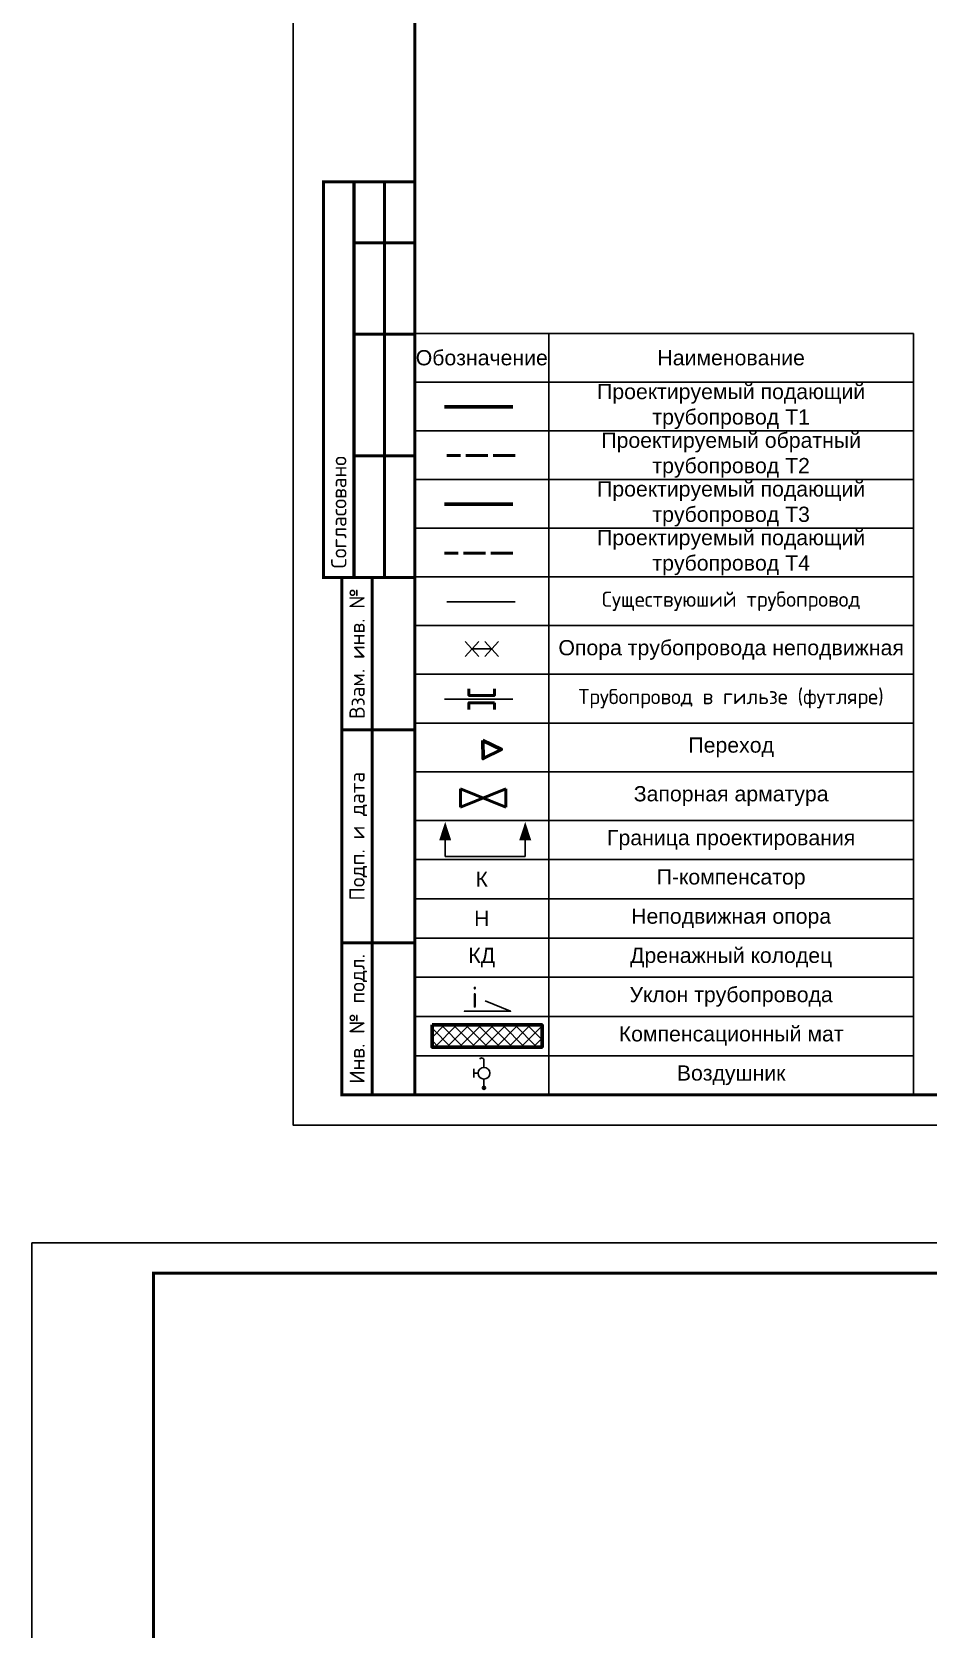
# Model space of a CAD drawing. Header units: millimetres. Extents: x 1990 to 8783, y 397 to 3825.
# Drawn here: x 2859 to 3006.3, y 1531.3 to 1793.8 of the extents above; entities that cross this region are included whole.
import ezdxf
from ezdxf.enums import TextEntityAlignment as Align

# ---------------------------------------------------------------- set-up
doc = ezdxf.new("R2010")
doc.units = ezdxf.units.MM
doc.linetypes.add('ACAD_ISO02W100', pattern=[15, 12, -3])
doc.linetypes.add('ГОСТ 2.303 5', pattern=[24, 20, -1.5, 1, -1.5])
doc.layers.add('Основной', color=1, linetype='Continuous', lineweight=60)
doc.layers.add('Размеры на чертеже', color=250, linetype='Continuous', lineweight=25)
doc.layers.add('Форматы', color=7, linetype='Continuous')
doc.styles.add('-ISOCPEUR-', font='isocpeur.ttf')
doc.styles.get("Standard").update_dxf_attribs({"font": 'arial.ttf'})

# ---------------------------------------------------------------- blocks, each defined once
blk = doc.blocks.new('*U425')
blk.add_lwpolyline([(0, 123), (297, 123), (297, -297), (0, -297)], close=True)
at = {"const_width": 0.5}
blk.add_lwpolyline([(20, 118), (292, 118), (292, -292), (20, -292)], close=True, dxfattribs=at)
for points in [[(20, -207), (5, -207), (5, -142), (20, -142)], [(10, -142), (10, -207)], [(15, -142), (15, -207)], [(10, -152), (20, -152)], [(10, -167), (20, -167)], [(10, -187), (20, -187)], [(20, -292), (8, -292), (8, -207), (20, -207)], [(13, -207), (13, -292)], [(8, -232), (20, -232)], [(8, -267), (20, -267)]]:
    blk.add_lwpolyline(points, dxfattribs=at)
at = {"style": '-ISOCPEUR-'}
blk.add_text('Согласовано', height=2.5, rotation=90, dxfattribs=at).set_placement((7.5, -205.5), align=Align.MIDDLE_LEFT)
for s, p in [('Взам. инв. №', (10.5, -219.5)), ('Подп. и дата', (10.5, -249.5)), ('Инв. № подл.', (10.5, -279.5))]:
    blk.add_text(s, height=2.5, rotation=90, dxfattribs=at).set_placement(p, align=Align.MIDDLE_CENTER)
blk.add_attdef('РАЗРАБОТАЛ', text='', height=2.5).set_placement((127.5, -264.22), align=Align.MIDDLE_LEFT)
at = {"flags": 8}
for tag, height, p in [('ДАТА', 2.5, (167.07, -264.4)), ('ЛИСТ', 3, (263.39, -271.92)), ('ЛИСТОВ', 3, (280.89, -271.92))]:
    blk.add_attdef(tag, text='', height=height, dxfattribs=at).set_placement(p, align=Align.MIDDLE_CENTER)
blk.add_attdef('ПРОВЕРИЛ', (127.75, -270.73), '', height=2.5)
at = {"lineweight": 30, "flags": 104}
for tag, p in [('ТЕПЛОВЫЕ_СЕТИ', (207, -269.5)), ('ИМЯ_ЧЕРТЕЖА', (207, -284.5))]:
    blk.add_attdef(tag, text='', height=3, dxfattribs=at).set_placement(p, align=Align.MIDDLE_CENTER)
at = {"style": '-ISOCPEUR-', "flags": 8}
blk.add_attdef('ФОРМАТ', text='', height=3, dxfattribs=at).set_placement((257.97, -294.75), align=Align.MIDDLE_CENTER)
blk = doc.blocks.new('*T424')
at = {"layer": 'Основной', "color": 0, "linetype": 'ByBlock', "lineweight": -2, "transparency": 16777216}
for p, q in [((0, 0), (82, 0)), ((0, 0), (0, -125.1)), ((22, 0), (22, -125.1)), ((82, 0), (82, -125.1)), ((0, -8), (82, -8)), ((0, -16), (82, -16)), ((0, -24), (82, -24)), ((0, -32), (82, -32)), ((0, -40), (82, -40)), ((0, -48), (82, -48)), ((0, -56), (82, -56)), ((0, -64), (82, -64)), ((0, -72), (82, -72)), ((0, -80), (82, -80)), ((0, -86.44), (82, -86.44)), ((0, -92.89), (82, -92.89)), ((0, -99.33), (82, -99.33)), ((0, -105.77), (82, -105.77)), ((0, -112.21), (82, -112.21)), ((0, -118.66), (82, -118.66)), ((0, -125.1), (82, -125.1))]:
    blk.add_line(p, q, dxfattribs=at)
at = {"layer": 'Основной', "color": 0, "transparency": 16777216, "char_height": 2.5, "attachment_point": 5}
for s, insert, width in [('Обозначение', (11, -4), 21.755), ('Наименование', (52, -4), 59.755), ('Проектируемый подающий ^M^Jтрубопровод Т1', (52, -12), 59.755), ('Проектируемый обратный ^M^Jтрубопровод Т2', (52, -20), 59.755), ('Проектируемый подающий ^M^Jтрубопровод Т3', (52, -28), 59.755), ('Проектируемый подающий ^M^Jтрубопровод Т4', (52, -36), 59.755), ('Опора трубопровода неподвижная', (52, -52), 59.755), ('Переход', (52, -68), 59.755), ('Запорная арматура', (52, -76), 59.755), ('Граница проектирования', (52, -83.22), 59.755), ('К', (11, -89.66), 21.755), ('П-компенсатор', (52, -89.66), 59.755), ('Н', (11, -96.11), 21.755), ('Неподвижная опора', (52, -96.11), 59.755), ('КД', (11, -102.55), 21.755), ('Дренажный колодец', (52, -102.55), 59.755), ('Уклон трубопровода', (52, -108.99), 59.755), ('Компенсационный мат', (52, -115.43), 59.755), ('Воздушник ', (52, -121.88), 59.755)]:
    blk.add_mtext(s, dxfattribs=dict(at, insert=insert, width=width))
at = {"layer": 'Основной', "color": 0, "transparency": 16777216, "char_height": 2.5, "attachment_point": 5, "style": '-ISOCPEUR-'}
for s, insert, width in [('Существуюший трубопровод', (52, -44), 47.6935), ('Трубопровод в гильзе (футляре)', (52, -60), 60)]:
    blk.add_mtext(s, dxfattribs=dict(at, insert=insert, width=width))
blk = doc.blocks.new('УО')
h = blk.add_hatch()
h.set_pattern_fill('ANSI37', color=256, scale=0.45)
h.set_pattern_definition([(45, (424.073, 115.9089), (-1.0102788, 1.0102788), []), (135, (424.073, 115.9089), (-1.0102788, -1.0102788), [])])
h.paths.add_polyline_path([(3482.61, 1958.57), (3482.61, 1954.93), (3500.7, 1954.93), (3500.7, 1958.57)])
at = {"lineweight": 30, "ltscale": 2}
h = blk.add_hatch(color=256, dxfattribs=at)
edge = h.paths.add_edge_path()
edge.add_arc((3491.14, 1948.24), 0.263, 0, 360)
at = {"lineweight": 60}
blk.add_line((3495.88, 2060.11), (3484.65, 2060.11), dxfattribs=at)
at = {"color": 5, "linetype": 'ACAD_ISO02W100', "lineweight": 50, "ltscale": 0.3}
blk.add_line((3496.26, 2052.11), (3485.02, 2052.11), dxfattribs=at)
at = {"color": 4, "lineweight": 60}
blk.add_line((3495.88, 2044.11), (3484.65, 2044.11), dxfattribs=at)
at = {"color": 6, "linetype": 'ACAD_ISO02W100', "lineweight": 50, "ltscale": 0.3}
blk.add_line((3495.88, 2036.11), (3484.65, 2036.11), dxfattribs=at)
at = {"color": 7, "lineweight": 30}
for p, q in [((3496.26, 2028.11), (3485.02, 2028.11)), ((3489.16, 2020.35), (3492.4, 2020.35)), ((3484.77, 1986.25), (3484.77, 1988.89)), ((3497.93, 1986.25), (3497.93, 1988.89)), ((3484.76, 1986.25), (3497.93, 1986.25))]:
    blk.add_line(p, q, dxfattribs=at)
at = {"color": 5}
for p, q in [((3488.03, 2019.12), (3490.28, 2021.58)), ((3488.03, 2021.58), (3490.28, 2019.12))]:
    blk.add_line(p, q, dxfattribs=at)
at = {"color": 1}
for p, q in [((3491.27, 2019.12), (3493.52, 2021.58)), ((3491.27, 2021.58), (3493.52, 2019.12))]:
    blk.add_line(p, q, dxfattribs=at)
at = {"linetype": 'ГОСТ 2.303 5', "lineweight": 30, "ltscale": 100}
blk.add_line((3495.88, 2012.11), (3484.65, 2012.11), dxfattribs=at)
at = {"color": 7, "lineweight": 50, "ltscale": 0.5}
blk.add_line((3492.87, 2011.5), (3492.87, 2010.42), dxfattribs=at)
at = {"color": 0, "linetype": 'ByBlock', "lineweight": 50}
for p, q in [((3487.27, 1994.36), (3494.72, 1997.36)), ((3494.72, 1994.36), (3487.27, 1997.36)), ((3487.27, 1996.36), (3487.27, 1997.36)), ((3487.27, 1997.36), (3487.27, 1994.36)), ((3494.72, 1997.36), (3494.72, 1994.36)), ((3487.27, 1996.36), (3487.27, 1995.36)), ((3494.72, 1996.36), (3494.72, 1995.36))]:
    blk.add_line(p, q, dxfattribs=at)
at = {"color": 7, "lineweight": 30, "ltscale": 0.5}
for p, q in [((3491.14, 1952.75), (3491.14, 1951.6)), ((3489.46, 1949.92), (3489.46, 1951.36)), ((3490.18, 1950.64), (3489.46, 1950.64)), ((3491.14, 1949.68), (3491.14, 1948.24))]:
    blk.add_line(p, q, dxfattribs=at)
at = {"color": 7, "lineweight": 50, "ltscale": 0.5}
for points in [[(3488.68, 2013.8), (3488.68, 2012.72), (3492.87, 2012.72), (3492.87, 2013.8)], [(3492.87, 2011.5), (3488.68, 2011.5), (3488.68, 2010.42)]]:
    blk.add_lwpolyline(points, dxfattribs=at)
at = {"color": 7}
blk.add_lwpolyline([(3494.9, 1960.81), (3487.91, 1960.81), (3495.51, 1960.81), (3491.32, 1962.53)], dxfattribs=at)
at = {"color": 7, "lineweight": 30, "ltscale": 0.5}
blk.add_circle((3491.14, 1950.64), 0.96, dxfattribs=at)
at = {"lineweight": 30, "ltscale": 2}
blk.add_circle((3491.14, 1948.24), 0.263, dxfattribs=at)
at = {"color": 7, "lineweight": 30, "ltscale": 0.5}
blk.add_arc((3490.78, 1952.78), 0.367, 356.2591, 154.7219, dxfattribs=at)
at = {"color": 7, "lineweight": 30}
for points in [[(3485.76, 1988.89), (3484.77, 1991.94), (3483.77, 1988.89)], [(3498.92, 1988.89), (3497.93, 1991.94), (3496.93, 1988.89)]]:
    blk.add_solid(points, dxfattribs=at)
at = {"layer": 'Основной'}
blk.add_lwpolyline([(3490.98, 2005.33), (3491.01, 2002.33), (3494, 2003.83), (3490.98, 2005.33)], dxfattribs=at)
blk.add_lwpolyline([(3482.61, 1958.57), (3500.7, 1958.57), (3500.7, 1954.93), (3482.61, 1954.93)], close=True, dxfattribs=at)
blk.add_blockref('*T424', (3479.78, 2072.18))
at = {"color": 7, "style": '-ISOCPEUR-'}
blk.add_text('i', height=3.5, dxfattribs=at).set_placement((3489.07, 1961.37))
blk = doc.blocks.new('*U369')
blk.add_lwpolyline([(0, 123), (594, 123), (594, -297), (0, -297)], close=True)
at = {"const_width": 0.5}
blk.add_lwpolyline([(20, 118), (589, 118), (589, -292), (20, -292)], close=True, dxfattribs=at)
blk.add_attdef('РАЗРАБОТАЛ', text='', height=2.5).set_placement((424.5, -264.22), align=Align.MIDDLE_LEFT)
at = {"flags": 8}
for tag, height, p in [('ДАТА', 2.5, (464.07, -264.4)), ('ЛИСТ', 3, (560.39, -271.92)), ('ЛИСТОВ', 3, (577.89, -271.92))]:
    blk.add_attdef(tag, text='', height=height, dxfattribs=at).set_placement(p, align=Align.MIDDLE_CENTER)
blk.add_attdef('ПРОВЕРИЛ', (424.75, -270.73), '', height=2.5)
at = {"lineweight": 30, "flags": 104}
for tag, p in [('ТЕПЛОВЫЕ_СЕТИ', (504, -269.5)), ('ИМЯ_ЧЕРТЕЖА', (504, -284.5))]:
    blk.add_attdef(tag, text='', height=3, dxfattribs=at).set_placement(p, align=Align.MIDDLE_CENTER)
at = {"style": '-ISOCPEUR-', "flags": 8}
blk.add_attdef('ФОРМАТ', text='', height=3, dxfattribs=at).set_placement((554.97, -294.75), align=Align.MIDDLE_CENTER)

msp = doc.modelspace()

# ---------------------------------------------------------------- block references
at = {"lineweight": 25}
msp.add_blockref('УО', (-557.84, -327.963), dxfattribs=at)
at = {"layer": 'Размеры на чертеже', "lineweight": 90}
msp.add_blockref('*U369', (2858.986, 1471.816), dxfattribs=at)
at = {"layer": 'Форматы'}
msp.add_blockref('*U425', (2901.939, 1911.115), dxfattribs=at)

doc.saveas('drawing.dxf')
